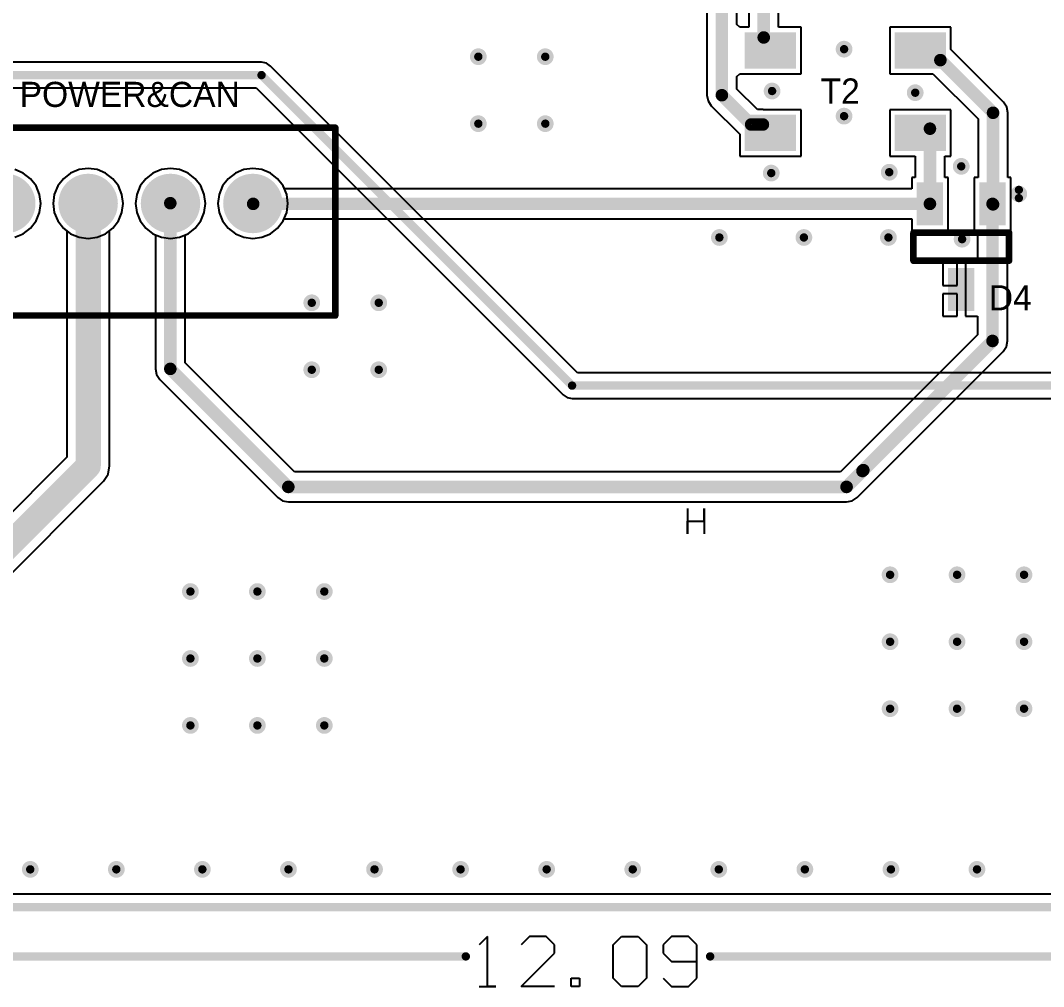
# Model space of a CAD drawing. Header units: millimetres. Extents: x 290 to 416, y 396 to 474.
# Drawn here: x 332.97 to 364.02, y 396.98 to 426.3 of the extents above; entities that cross this region are included whole.
import ezdxf

# ---------------------------------------------------------------- set-up
doc = ezdxf.new("R2010")
doc.units = ezdxf.units.MM
for name, color, linetype in [('BottomLayer', 5, 'Continuous'), ('BottomSolder', 6, 'Continuous'), ('KeepOutLayer', 6, 'Continuous'), ('MultiLayer', 9, 'Continuous'), ('PadHoleLayer', 156, 'Continuous'), ('TopLayer', 1, 'Continuous'), ('TopOverlay', 2, 'Continuous'), ('TopPaste', 8, 'Continuous'), ('TopSolder', 216, 'Continuous'), ('ViaHoleLayer', 16, 'Continuous')]:
    doc.layers.add(name, color=color, linetype=linetype)

# ---------------------------------------------------------------- blocks, each defined once
blk = doc.blocks.new('W_____4____41')
at = {"layer": 'BottomLayer', "const_width": 0.8}
for points in [[(-4.15, 0.55, 1), (-3.35, 0.55, 1)], [(-1.65, 0.55, 1), (-0.85, 0.55, 1)], [(0.85, 0.55, 1), (1.65, 0.55, 1)], [(3.35, 0.55, 1), (4.15, 0.55, 1)]]:
    blk.add_lwpolyline(points, format="xyb", close=True, dxfattribs=at)
at = {"layer": 'BottomSolder', "const_width": 0.902}
for points in [[(-4.201, 0.55, 1), (-3.299, 0.55, 1)], [(-1.701, 0.55, 1), (-0.799, 0.55, 1)], [(0.799, 0.55, 1), (1.701, 0.55, 1)], [(3.299, 0.55, 1), (4.201, 0.55, 1)]]:
    blk.add_lwpolyline(points, format="xyb", close=True, dxfattribs=at)
at = {"layer": 'MultiLayer', "const_width": 0.8}
for points in [[(-4.15, 0.55, 1), (-3.35, 0.55, 1)], [(-1.65, 0.55, 1), (-0.85, 0.55, 1)], [(0.85, 0.55, 1), (1.65, 0.55, 1)], [(3.35, 0.55, 1), (4.15, 0.55, 1)]]:
    blk.add_lwpolyline(points, format="xyb", close=True, dxfattribs=at)
at = {"layer": 'PadHoleLayer', "const_width": 0.5}
for points in [[(-4, 0.55, 1), (-3.5, 0.55, 1)], [(-1.5, 0.55, 1), (-1, 0.55, 1)], [(1, 0.55, 1), (1.5, 0.55, 1)], [(3.5, 0.55, 1), (4, 0.55, 1)]]:
    blk.add_lwpolyline(points, format="xyb", close=True, dxfattribs=at)
at = {"layer": 'TopLayer', "const_width": 0.8}
for points in [[(-4.15, 0.55, 1), (-3.35, 0.55, 1)], [(-1.65, 0.55, 1), (-0.85, 0.55, 1)], [(0.85, 0.55, 1), (1.65, 0.55, 1)], [(3.35, 0.55, 1), (4.15, 0.55, 1)]]:
    blk.add_lwpolyline(points, format="xyb", close=True, dxfattribs=at)
at = {"layer": 'TopOverlay', "const_width": 0.2}
for points in [[(-6.25, -2.85), (-6.25, 2.85)], [(-6.25, 2.85), (6.25, 2.85)], [(6.25, -2.85), (6.25, 2.85)], [(-6.25, -2.85), (6.25, -2.85)]]:
    blk.add_lwpolyline(points, dxfattribs=at)
at = {"layer": 'TopOverlay', "const_width": 0.1}
for points in [[(-6.3, 2.85, 1), (-6.2, 2.85, 1)], [(-6.3, 2.85, 1), (-6.2, 2.85, 1)], [(6.2, 2.85, 1), (6.3, 2.85, 1)], [(6.2, 2.85, 1), (6.3, 2.85, 1)], [(-6.3, -2.85, 1), (-6.2, -2.85, 1)], [(-6.3, -2.85, 1), (-6.2, -2.85, 1)], [(6.2, -2.85, 1), (6.3, -2.85, 1)], [(6.2, -2.85, 1), (6.3, -2.85, 1)]]:
    blk.add_lwpolyline(points, format="xyb", close=True, dxfattribs=at)
at = {"layer": 'TopSolder', "const_width": 0.902}
for points in [[(-4.201, 0.55, 1), (-3.299, 0.55, 1)], [(-1.701, 0.55, 1), (-0.799, 0.55, 1)], [(0.799, 0.55, 1), (1.701, 0.55, 1)], [(3.299, 0.55, 1), (4.201, 0.55, 1)]]:
    blk.add_lwpolyline(points, format="xyb", close=True, dxfattribs=at)
blk = doc.blocks.new('SOT23_43')
at = {"layer": 'TopLayer'}
for points in [[(-1.875, 0.701), (-0.775, 0.701), (-1.875, 1.301), (-0.775, 1.301)], [(0.725, -0.249), (1.825, -0.249), (0.725, 0.351), (1.825, 0.351)], [(-1.875, -1.199), (-0.775, -1.199), (-1.875, -0.599), (-0.775, -0.599)]]:
    blk.add_solid(points, dxfattribs=at)
at = {"layer": 'TopOverlay'}
for points, const_width in [([(-1.5, 1.801, 1), (-1.75, 1.801, 1)], 0.25), ([(-1.813, 1.801, 1), (-1.688, 1.801, 1)], 0.125), ([(-1.563, 1.801, 1), (-1.438, 1.801, 1)], 0.125), ([(-0.5, 1.501, 1), (-0.4, 1.501, 1)], 0.1), ([(-0.5, 1.501, 1), (-0.4, 1.501, 1)], 0.1), ([(0.35, 1.501, 1), (0.45, 1.501, 1)], 0.1), ([(0.35, 1.501, 1), (0.45, 1.501, 1)], 0.1), ([(-0.5, -1.399, 1), (-0.4, -1.399, 1)], 0.1), ([(-0.5, -1.399, 1), (-0.4, -1.399, 1)], 0.1), ([(0.35, -1.399, 1), (0.45, -1.399, 1)], 0.1), ([(0.35, -1.399, 1), (0.45, -1.399, 1)], 0.1)]:
    blk.add_lwpolyline(points, format="xyb", close=True, dxfattribs=dict(at, const_width=const_width))
at = {"layer": 'TopOverlay', "const_width": 0.2}
for points in [[(-0.45, -1.399), (-0.45, 1.501)], [(0.4, 1.501), (-0.45, 1.501)], [(0.4, -1.399), (0.4, 1.501)], [(0.4, -1.399), (-0.45, -1.399)]]:
    blk.add_lwpolyline(points, dxfattribs=at)
at = {"layer": 'TopPaste'}
for points in [[(-1.875, 0.701), (-0.775, 0.701), (-1.875, 1.301), (-0.775, 1.301)], [(0.725, -0.249), (1.825, -0.249), (0.725, 0.351), (1.825, 0.351)], [(-1.875, -1.199), (-0.775, -1.199), (-1.875, -0.599), (-0.775, -0.599)]]:
    blk.add_solid(points, dxfattribs=at)
at = {"layer": 'TopSolder'}
for points in [[(-1.977, 0.599), (-0.674, 0.599), (-1.977, 1.402), (-0.674, 1.402)], [(0.623, -0.351), (1.926, -0.351), (0.623, 0.452), (1.926, 0.452)], [(-1.977, -1.301), (-0.674, -1.301), (-1.977, -0.498), (-0.674, -0.498)]]:
    blk.add_solid(points, dxfattribs=at)
blk = doc.blocks.new('ACT45B_510_2P_46')
at = {"layer": 'TopLayer'}
for points in [[(-0.675, 2.05), (0.675, 2.05), (-0.675, 2.95), (0.675, 2.95)], [(3.875, 2.05), (5.225, 2.05), (3.875, 2.95), (5.225, 2.95)], [(-0.675, -0.45), (0.675, -0.45), (-0.675, 0.45), (0.675, 0.45)], [(3.875, -0.45), (5.225, -0.45), (3.875, 0.45), (5.225, 0.45)]]:
    blk.add_solid(points, dxfattribs=at)
at = {"layer": 'TopPaste'}
for points in [[(-0.675, 2.05), (0.675, 2.05), (-0.675, 2.95), (0.675, 2.95)], [(3.875, 2.05), (5.225, 2.05), (3.875, 2.95), (5.225, 2.95)], [(-0.675, -0.45), (0.675, -0.45), (-0.675, 0.45), (0.675, 0.45)], [(3.875, -0.45), (5.225, -0.45), (3.875, 0.45), (5.225, 0.45)]]:
    blk.add_solid(points, dxfattribs=at)
at = {"layer": 'TopSolder'}
for points in [[(-0.777, 1.948), (0.777, 1.948), (-0.777, 3.052), (0.777, 3.052)], [(3.773, 1.948), (5.327, 1.948), (3.773, 3.052), (5.327, 3.052)], [(-0.777, -0.552), (0.777, -0.552), (-0.777, 0.552), (0.777, 0.552)], [(3.773, -0.552), (5.327, -0.552), (3.773, 0.552), (5.327, 0.552)]]:
    blk.add_solid(points, dxfattribs=at)

msp = doc.modelspace()

# ---------------------------------------------------------------- linework, layer by layer
at = {"layer": 'BottomLayer'}
for p, q in [((340.284, 425.026), (330.234, 425.026)), ((340.432, 424.996), (340.284, 425.026)), ((340.558, 424.912), (340.432, 424.996)), ((349.868, 415.602), (340.558, 424.912)), ((330.073, 424.249), (340.123, 424.249)), ((340.123, 424.249), (349.433, 414.939)), ((333.052, 421.663), (332.796, 421.769)), ((333.272, 421.494), (333.052, 421.663)), ((334.489, 421.663), (334.269, 421.494)), ((334.745, 421.769), (334.489, 421.663)), ((335.021, 421.805), (334.745, 421.769)), ((335.296, 421.769), (335.021, 421.805)), ((335.552, 421.663), (335.296, 421.769)), ((335.772, 421.494), (335.552, 421.663)), ((336.989, 421.663), (336.769, 421.494)), ((337.245, 421.769), (336.989, 421.663)), ((337.521, 421.805), (337.245, 421.769)), ((337.796, 421.769), (337.521, 421.805)), ((338.052, 421.663), (337.796, 421.769)), ((338.272, 421.494), (338.052, 421.663)), ((339.489, 421.663), (339.269, 421.494)), ((339.745, 421.769), (339.489, 421.663)), ((340.021, 421.805), (339.745, 421.769)), ((340.296, 421.769), (340.021, 421.805)), ((340.552, 421.663), (340.296, 421.769)), ((340.772, 421.494), (340.552, 421.663)), ((333.441, 421.274), (333.272, 421.494)), ((334.269, 421.494), (334.1, 421.274)), ((335.941, 421.274), (335.772, 421.494)), ((336.769, 421.494), (336.6, 421.274)), ((338.441, 421.274), (338.272, 421.494)), ((339.269, 421.494), (339.1, 421.274)), ((340.941, 421.274), (340.772, 421.494)), ((333.547, 421.017), (333.441, 421.274)), ((333.584, 420.742), (333.547, 421.017)), ((333.994, 421.017), (333.958, 420.742)), ((334.1, 421.274), (333.994, 421.017)), ((336.047, 421.017), (335.941, 421.274)), ((336.084, 420.742), (336.047, 421.017)), ((336.494, 421.017), (336.458, 420.742)), ((336.6, 421.274), (336.494, 421.017)), ((338.547, 421.017), (338.441, 421.274)), ((338.584, 420.742), (338.547, 421.017)), ((338.994, 421.017), (338.958, 420.742)), ((339.1, 421.274), (338.994, 421.017)), ((341.047, 421.017), (340.941, 421.274)), ((341.084, 420.742), (341.047, 421.017)), ((333.547, 420.467), (333.584, 420.742)), ((333.958, 420.742), (333.994, 420.467)), ((336.047, 420.467), (336.084, 420.742)), ((336.458, 420.742), (336.494, 420.467)), ((338.547, 420.467), (338.584, 420.742)), ((338.958, 420.742), (338.994, 420.467)), ((341.047, 420.467), (341.084, 420.742)), ((333.441, 420.211), (333.547, 420.467)), ((333.994, 420.467), (334.1, 420.211)), ((335.941, 420.211), (336.047, 420.467)), ((336.494, 420.467), (336.6, 420.211)), ((338.441, 420.211), (338.547, 420.467)), ((338.994, 420.467), (339.1, 420.211)), ((340.941, 420.211), (341.047, 420.467)), ((333.272, 419.99), (333.441, 420.211)), ((334.1, 420.211), (334.269, 419.99)), ((335.772, 419.99), (335.941, 420.211)), ((336.6, 420.211), (336.769, 419.99)), ((338.272, 419.99), (338.441, 420.211)), ((339.1, 420.211), (339.269, 419.99)), ((340.772, 419.99), (340.941, 420.211)), ((332.796, 419.715), (333.052, 419.822)), ((333.052, 419.822), (333.272, 419.99)), ((334.269, 419.99), (334.489, 419.822)), ((334.489, 419.822), (334.745, 419.715)), ((335.296, 419.715), (335.552, 419.822)), ((335.552, 419.822), (335.772, 419.99)), ((336.769, 419.99), (336.989, 419.822)), ((336.989, 419.822), (337.245, 419.715)), ((337.796, 419.715), (338.052, 419.822)), ((338.052, 419.822), (338.272, 419.99)), ((339.269, 419.99), (339.489, 419.822)), ((339.489, 419.822), (339.745, 419.715)), ((340.296, 419.715), (340.552, 419.822)), ((340.552, 419.822), (340.772, 419.99)), ((334.745, 419.715), (335.021, 419.679)), ((335.021, 419.679), (335.296, 419.715)), ((337.245, 419.715), (337.521, 419.679)), ((337.521, 419.679), (337.796, 419.715)), ((339.745, 419.715), (340.021, 419.679)), ((340.021, 419.679), (340.296, 419.715)), ((376.038, 415.602), (349.868, 415.602)), ((349.433, 414.939), (349.559, 414.855)), ((349.559, 414.855), (349.707, 414.825)), ((349.707, 414.825), (376.199, 414.825)), ((388.315, 399.778), (295.011, 399.778))]:
    msp.add_line(p, q, dxfattribs=at)
for points, const_width in [([(357.835, 425.425, 1), (358.089, 425.425, 1)], 0.254), ([(346.735, 425.196, 1), (346.989, 425.196, 1)], 0.254), ([(348.767, 425.196, 1), (349.021, 425.196, 1)], 0.254), ([(340.22, 424.637, 1), (340.347, 424.637, 1)], 0.127), ([(340.22, 424.637, 1), (340.347, 424.637, 1)], 0.127), ([(355.651, 424.155, 1), (355.905, 424.155, 1)], 0.254), ([(359.994, 424.104, 1), (360.248, 424.104, 1)], 0.254), ([(357.835, 423.393, 1), (358.089, 423.393, 1)], 0.254), ([(346.735, 423.164, 1), (346.989, 423.164, 1)], 0.254), ([(348.767, 423.164, 1), (349.021, 423.164, 1)], 0.254), ([(361.391, 421.869, 1), (361.645, 421.869, 1)], 0.254), ([(355.625, 421.665, 1), (355.879, 421.665, 1)], 0.254), ([(359.207, 421.691, 1), (359.461, 421.691, 1)], 0.254), ([(354.051, 419.71, 1), (354.305, 419.71, 1)], 0.254), ([(356.616, 419.71, 1), (356.87, 419.71, 1)], 0.254), ([(359.181, 419.71, 1), (359.435, 419.71, 1)], 0.254), ([(361.417, 419.659, 1), (361.671, 419.659, 1)], 0.254), ([(341.681, 417.728, 1), (341.935, 417.728, 1)], 0.254), ([(343.713, 417.728, 1), (343.967, 417.728, 1)], 0.254), ([(341.681, 415.696, 1), (341.935, 415.696, 1)], 0.254), ([(343.713, 415.696, 1), (343.967, 415.696, 1)], 0.254), ([(349.644, 415.214, 1), (349.771, 415.214, 1)], 0.127), ([(349.644, 415.214, 1), (349.771, 415.214, 1)], 0.127), ([(359.232, 409.473, 1), (359.486, 409.473, 1)], 0.254), ([(361.264, 409.473, 1), (361.518, 409.473, 1)], 0.254), ([(363.296, 409.473, 1), (363.55, 409.473, 1)], 0.254), ([(337.998, 408.965, 1), (338.252, 408.965, 1)], 0.254), ([(340.03, 408.965, 1), (340.284, 408.965, 1)], 0.254), ([(342.062, 408.965, 1), (342.316, 408.965, 1)], 0.254), ([(359.232, 407.441, 1), (359.486, 407.441, 1)], 0.254), ([(361.264, 407.441, 1), (361.518, 407.441, 1)], 0.254), ([(363.296, 407.441, 1), (363.55, 407.441, 1)], 0.254), ([(337.998, 406.933, 1), (338.252, 406.933, 1)], 0.254), ([(340.03, 406.933, 1), (340.284, 406.933, 1)], 0.254), ([(342.062, 406.933, 1), (342.316, 406.933, 1)], 0.254), ([(359.232, 405.409, 1), (359.486, 405.409, 1)], 0.254), ([(361.264, 405.409, 1), (361.518, 405.409, 1)], 0.254), ([(363.296, 405.409, 1), (363.55, 405.409, 1)], 0.254), ([(337.998, 404.901, 1), (338.252, 404.901, 1)], 0.254), ([(340.03, 404.901, 1), (340.284, 404.901, 1)], 0.254), ([(342.062, 404.901, 1), (342.316, 404.901, 1)], 0.254), ([(333.138, 400.533, 1), (333.392, 400.533, 1)], 0.254), ([(335.75, 400.533, 1), (336.004, 400.533, 1)], 0.254), ([(338.362, 400.533, 1), (338.616, 400.533, 1)], 0.254), ([(340.974, 400.533, 1), (341.228, 400.533, 1)], 0.254), ([(343.586, 400.533, 1), (343.84, 400.533, 1)], 0.254), ([(346.198, 400.533, 1), (346.452, 400.533, 1)], 0.254), ([(348.81, 400.533, 1), (349.064, 400.533, 1)], 0.254), ([(351.422, 400.533, 1), (351.676, 400.533, 1)], 0.254), ([(354.034, 400.533, 1), (354.288, 400.533, 1)], 0.254), ([(356.646, 400.533, 1), (356.9, 400.533, 1)], 0.254), ([(359.258, 400.533, 1), (359.512, 400.533, 1)], 0.254), ([(361.869, 400.533, 1), (362.123, 400.533, 1)], 0.254)]:
    msp.add_lwpolyline(points, format="xyb", close=True, dxfattribs=dict(at, const_width=const_width))
at = {"layer": 'BottomLayer', "const_width": 0.254}
for points in [[(330.073, 424.637), (340.284, 424.637)], [(340.284, 424.637), (349.707, 415.214)], [(349.707, 415.214), (376.199, 415.214)]]:
    msp.add_lwpolyline(points, dxfattribs=at)
at = {"layer": 'KeepOutLayer', "const_width": 0.254}
msp.add_lwpolyline([(292.95, 399.39), (407.949, 399.39)], dxfattribs=at)
at = {"layer": 'MultiLayer', "const_width": 0.254}
for points in [[(357.835, 425.425, 1), (358.089, 425.425, 1)], [(346.735, 425.196, 1), (346.989, 425.196, 1)], [(348.767, 425.196, 1), (349.021, 425.196, 1)], [(355.651, 424.155, 1), (355.905, 424.155, 1)], [(359.994, 424.104, 1), (360.248, 424.104, 1)], [(357.835, 423.393, 1), (358.089, 423.393, 1)], [(346.735, 423.164, 1), (346.989, 423.164, 1)], [(348.767, 423.164, 1), (349.021, 423.164, 1)], [(361.391, 421.869, 1), (361.645, 421.869, 1)], [(355.625, 421.665, 1), (355.879, 421.665, 1)], [(359.207, 421.691, 1), (359.461, 421.691, 1)], [(354.051, 419.71, 1), (354.305, 419.71, 1)], [(356.616, 419.71, 1), (356.87, 419.71, 1)], [(359.181, 419.71, 1), (359.435, 419.71, 1)], [(361.417, 419.659, 1), (361.671, 419.659, 1)], [(341.681, 417.728, 1), (341.935, 417.728, 1)], [(343.713, 417.728, 1), (343.967, 417.728, 1)], [(341.681, 415.696, 1), (341.935, 415.696, 1)], [(343.713, 415.696, 1), (343.967, 415.696, 1)], [(359.232, 409.473, 1), (359.486, 409.473, 1)], [(361.264, 409.473, 1), (361.518, 409.473, 1)], [(363.296, 409.473, 1), (363.55, 409.473, 1)], [(337.998, 408.965, 1), (338.252, 408.965, 1)], [(340.03, 408.965, 1), (340.284, 408.965, 1)], [(342.062, 408.965, 1), (342.316, 408.965, 1)], [(359.232, 407.441, 1), (359.486, 407.441, 1)], [(361.264, 407.441, 1), (361.518, 407.441, 1)], [(363.296, 407.441, 1), (363.55, 407.441, 1)], [(337.998, 406.933, 1), (338.252, 406.933, 1)], [(340.03, 406.933, 1), (340.284, 406.933, 1)], [(342.062, 406.933, 1), (342.316, 406.933, 1)], [(359.232, 405.409, 1), (359.486, 405.409, 1)], [(361.264, 405.409, 1), (361.518, 405.409, 1)], [(363.296, 405.409, 1), (363.55, 405.409, 1)], [(337.998, 404.901, 1), (338.252, 404.901, 1)], [(340.03, 404.901, 1), (340.284, 404.901, 1)], [(342.062, 404.901, 1), (342.316, 404.901, 1)], [(333.138, 400.533, 1), (333.392, 400.533, 1)], [(335.75, 400.533, 1), (336.004, 400.533, 1)], [(338.362, 400.533, 1), (338.616, 400.533, 1)], [(340.974, 400.533, 1), (341.228, 400.533, 1)], [(343.586, 400.533, 1), (343.84, 400.533, 1)], [(346.198, 400.533, 1), (346.452, 400.533, 1)], [(348.81, 400.533, 1), (349.064, 400.533, 1)], [(351.422, 400.533, 1), (351.676, 400.533, 1)], [(354.034, 400.533, 1), (354.288, 400.533, 1)], [(356.646, 400.533, 1), (356.9, 400.533, 1)], [(359.258, 400.533, 1), (359.512, 400.533, 1)], [(361.869, 400.533, 1), (362.123, 400.533, 1)]]:
    msp.add_lwpolyline(points, format="xyb", close=True, dxfattribs=at)
at = {"layer": 'TopLayer'}
for p, q in [((353.801, 426.807), (353.801, 424.028)), ((354.707, 426.176), (354.707, 426.807)), ((355.071, 426.807), (355.071, 426.089)), ((355.977, 426.089), (355.977, 426.807)), ((354.798, 426.089), (354.707, 426.176)), ((354.834, 426.089), (354.798, 426.089)), ((355.071, 426.089), (354.834, 426.089)), ((356.656, 426.089), (355.977, 426.089)), ((356.656, 424.681), (356.656, 426.089)), ((361.206, 426.089), (359.348, 426.089)), ((359.348, 426.089), (359.348, 424.681)), ((361.206, 425.413), (361.206, 426.089)), ((362.804, 423.815), (361.206, 425.413)), ((354.707, 424.594), (354.798, 424.681)), ((354.707, 424.215), (354.707, 424.594)), ((354.798, 424.681), (354.834, 424.681)), ((354.834, 424.681), (356.656, 424.681)), ((359.348, 424.681), (360.656, 424.681)), ((360.656, 424.681), (362.03, 423.306)), ((355.331, 423.592), (354.707, 424.215)), ((353.801, 424.028), (353.835, 423.854)), ((353.835, 423.854), (353.933, 423.707)), ((362.902, 423.668), (362.804, 423.815)), ((362.804, 423.815), (362.804, 423.815)), ((353.933, 423.707), (354.798, 422.842)), ((355.498, 423.592), (355.331, 423.592)), ((355.515, 423.589), (355.498, 423.592)), ((356.656, 423.589), (355.515, 423.589)), ((356.656, 422.181), (356.656, 423.589)), ((361.206, 423.589), (359.348, 423.589)), ((359.348, 423.589), (359.348, 422.181)), ((361.206, 422.181), (361.206, 423.589)), ((362.937, 423.494), (362.902, 423.668)), ((362.03, 423.306), (362.03, 421.534)), ((362.937, 421.534), (362.937, 423.494)), ((362.937, 423.494), (362.937, 423.494)), ((354.798, 422.842), (354.798, 422.181)), ((354.798, 422.181), (356.656, 422.181)), ((359.348, 422.181), (360.115, 422.181)), ((360.115, 422.181), (360.115, 421.534)), ((361.021, 421.534), (361.021, 422.181)), ((361.021, 422.181), (361.206, 422.181)), ((333.052, 421.663), (332.796, 421.769)), ((333.272, 421.494), (333.052, 421.663)), ((334.489, 421.663), (334.269, 421.494)), ((334.745, 421.769), (334.489, 421.663)), ((335.021, 421.805), (334.745, 421.769)), ((335.296, 421.769), (335.021, 421.805)), ((335.552, 421.663), (335.296, 421.769)), ((335.772, 421.494), (335.552, 421.663)), ((336.989, 421.663), (336.769, 421.494)), ((337.245, 421.769), (336.989, 421.663)), ((337.521, 421.805), (337.245, 421.769)), ((337.796, 421.769), (337.521, 421.805)), ((338.052, 421.663), (337.796, 421.769)), ((338.272, 421.494), (338.052, 421.663)), ((339.489, 421.663), (339.269, 421.494)), ((339.745, 421.769), (339.489, 421.663)), ((340.021, 421.805), (339.745, 421.769)), ((340.296, 421.769), (340.021, 421.805)), ((340.552, 421.663), (340.296, 421.769)), ((340.772, 421.494), (340.552, 421.663)), ((333.441, 421.274), (333.272, 421.494)), ((334.269, 421.494), (334.1, 421.274)), ((335.941, 421.274), (335.772, 421.494)), ((336.769, 421.494), (336.6, 421.274)), ((338.441, 421.274), (338.272, 421.494)), ((339.269, 421.494), (339.1, 421.274)), ((340.941, 421.274), (340.772, 421.494)), ((360.115, 421.534), (360.014, 421.534)), ((360.014, 421.534), (360.014, 421.183)), ((361.122, 421.534), (361.021, 421.534)), ((361.122, 419.926), (361.122, 421.534)), ((362.03, 421.534), (361.914, 421.534)), ((361.914, 421.534), (361.914, 419.926)), ((363.022, 421.534), (362.937, 421.534)), ((363.022, 419.926), (363.022, 421.534)), ((333.547, 421.017), (333.441, 421.274)), ((333.584, 420.742), (333.547, 421.017)), ((333.994, 421.017), (333.958, 420.742)), ((334.1, 421.274), (333.994, 421.017)), ((336.047, 421.017), (335.941, 421.274)), ((336.084, 420.742), (336.047, 421.017)), ((336.494, 421.017), (336.458, 420.742)), ((336.6, 421.274), (336.494, 421.017)), ((338.547, 421.017), (338.441, 421.274)), ((338.584, 420.742), (338.547, 421.017)), ((338.994, 421.017), (338.958, 420.742)), ((339.1, 421.274), (338.994, 421.017)), ((340.979, 421.183), (340.941, 421.274)), ((360.014, 421.183), (340.979, 421.183)), ((333.547, 420.467), (333.584, 420.742)), ((333.958, 420.742), (333.994, 420.467)), ((336.047, 420.467), (336.084, 420.742)), ((336.458, 420.742), (336.494, 420.467)), ((338.547, 420.467), (338.584, 420.742)), ((338.958, 420.742), (338.994, 420.467)), ((333.441, 420.211), (333.547, 420.467)), ((333.994, 420.467), (334.1, 420.211)), ((335.941, 420.211), (336.047, 420.467)), ((336.494, 420.467), (336.6, 420.211)), ((338.441, 420.211), (338.547, 420.467)), ((338.994, 420.467), (339.1, 420.211)), ((333.272, 419.99), (333.441, 420.211)), ((334.1, 420.211), (334.269, 419.99)), ((335.772, 419.99), (335.941, 420.211)), ((336.6, 420.211), (336.769, 419.99)), ((338.272, 419.99), (338.441, 420.211)), ((339.1, 420.211), (339.269, 419.99)), ((340.772, 419.99), (340.941, 420.211)), ((340.941, 420.211), (340.969, 420.277)), ((340.969, 420.277), (360.014, 420.277)), ((360.014, 420.277), (360.014, 419.926)), ((332.796, 419.715), (333.052, 419.822)), ((333.052, 419.822), (333.272, 419.99)), ((334.269, 419.99), (334.379, 419.906)), ((334.379, 419.906), (334.379, 413.044)), ((335.673, 419.915), (335.772, 419.99)), ((335.673, 412.775), (335.673, 419.915)), ((336.769, 419.99), (336.989, 419.822)), ((336.989, 419.822), (337.062, 419.791)), ((337.062, 419.791), (337.062, 415.722)), ((337.968, 419.787), (338.052, 419.822)), ((337.968, 415.91), (337.968, 419.787)), ((338.052, 419.822), (338.272, 419.99)), ((339.269, 419.99), (339.489, 419.822)), ((339.489, 419.822), (339.745, 419.715)), ((340.296, 419.715), (340.552, 419.822)), ((340.552, 419.822), (340.772, 419.99)), ((360.014, 419.926), (361.122, 419.926)), ((361.914, 419.926), (362.015, 419.926)), ((362.015, 419.926), (362.015, 418.934)), ((362.921, 416.57), (362.921, 419.926)), ((362.921, 419.926), (363.022, 419.926)), ((339.745, 419.715), (340.021, 419.679)), ((340.021, 419.679), (340.296, 419.715)), ((361.391, 418.934), (360.964, 418.934)), ((360.964, 418.934), (360.964, 418.257)), ((361.391, 418.257), (361.391, 418.934)), ((362.015, 418.934), (361.645, 418.934)), ((361.645, 418.934), (361.645, 418.13)), ((360.964, 418.257), (361.391, 418.257)), ((361.391, 418.003), (360.964, 418.003)), ((360.964, 418.003), (360.964, 417.326)), ((361.391, 417.326), (361.391, 418.003)), ((361.645, 418.13), (361.645, 417.326)), ((360.964, 417.326), (361.391, 417.326)), ((361.645, 417.326), (362.015, 417.326)), ((362.015, 417.326), (362.015, 416.758)), ((362.015, 416.758), (358.201, 412.943)), ((362.789, 416.25), (362.887, 416.397)), ((362.887, 416.397), (362.921, 416.57)), ((362.921, 416.57), (362.921, 416.57)), ((358.841, 412.303), (362.789, 416.25)), ((362.789, 416.25), (362.789, 416.25)), ((341.284, 412.594), (337.968, 415.91)), ((337.062, 415.722), (337.096, 415.548)), ((337.096, 415.548), (337.195, 415.401)), ((337.195, 415.401), (340.776, 411.82)), ((334.379, 413.044), (331.532, 410.197)), ((335.624, 412.528), (335.673, 412.775)), ((358.201, 412.943), (357.851, 412.594)), ((358.201, 412.943), (358.201, 412.943)), ((335.484, 412.318), (335.624, 412.528)), ((357.851, 412.594), (341.284, 412.594)), ((332.258, 409.092), (335.484, 412.318)), ((358.359, 411.82), (358.841, 412.303)), ((358.841, 412.303), (358.841, 412.303)), ((340.776, 411.82), (340.923, 411.722)), ((340.923, 411.722), (341.097, 411.687)), ((358.038, 411.687), (358.212, 411.722)), ((358.212, 411.722), (358.359, 411.82)), ((341.097, 411.687), (358.038, 411.687)), ((388.315, 399.778), (295.011, 399.778))]:
    msp.add_line(p, q, dxfattribs=at)
for points, const_width in [([(354.254, 424.028), (354.254, 427.601)], 0.381), ([(355.524, 425.78), (355.524, 427.601)], 0.381), ([(360.885, 425.093), (362.483, 423.494)], 0.381), ([(354.254, 424.028), (355.143, 423.139)], 0.381), ([(362.483, 420.715), (362.483, 423.494)], 0.381), ([(355.143, 423.139), (355.498, 423.139)], 0.381), ([(360.568, 420.73), (360.568, 423.012)], 0.381), ([(335.026, 412.775), (335.026, 420.751)], 0.762), ([(337.515, 415.722), (337.515, 420.751)], 0.381), ([(340.03, 420.73), (360.568, 420.73)], 0.381), ([(362.468, 416.57), (362.468, 420.73)], 0.381), ([(362.468, 420.73), (362.483, 420.715)], 0.254), ([(358.521, 412.623), (362.468, 416.57)], 0.381), ([(337.515, 415.722), (341.097, 412.14)], 0.381), ([(331.8, 409.55), (335.026, 412.775)], 0.762), ([(358.038, 412.14), (358.546, 412.648)], 0.381), ([(341.097, 412.14), (358.038, 412.14)], 0.381)]:
    msp.add_lwpolyline(points, dxfattribs=dict(at, const_width=const_width))
for points, const_width in [([(355.429, 425.78, 1), (355.619, 425.78, 1)], 0.191), ([(357.835, 425.425, 1), (358.089, 425.425, 1)], 0.254), ([(346.735, 425.196, 1), (346.989, 425.196, 1)], 0.254), ([(348.767, 425.196, 1), (349.021, 425.196, 1)], 0.254), ([(360.79, 425.093, 1), (360.98, 425.093, 1)], 0.191), ([(354.159, 424.028, 1), (354.349, 424.028, 1)], 0.191), ([(354.159, 424.028, 1), (354.349, 424.028, 1)], 0.191), ([(355.651, 424.155, 1), (355.905, 424.155, 1)], 0.254), ([(359.994, 424.104, 1), (360.248, 424.104, 1)], 0.254), ([(357.835, 423.393, 1), (358.089, 423.393, 1)], 0.254), ([(362.388, 423.494, 1), (362.579, 423.494, 1)], 0.191), ([(362.388, 423.494, 1), (362.579, 423.494, 1)], 0.191), ([(346.735, 423.164, 1), (346.989, 423.164, 1)], 0.254), ([(348.767, 423.164, 1), (349.021, 423.164, 1)], 0.254), ([(355.048, 423.139, 1), (355.238, 423.139, 1)], 0.191), ([(355.048, 423.139, 1), (355.238, 423.139, 1)], 0.191), ([(355.403, 423.139, 1), (355.594, 423.139, 1)], 0.191), ([(360.473, 423.012, 1), (360.663, 423.012, 1)], 0.191), ([(361.391, 421.869, 1), (361.645, 421.869, 1)], 0.254), ([(355.625, 421.665, 1), (355.879, 421.665, 1)], 0.254), ([(359.207, 421.691, 1), (359.461, 421.691, 1)], 0.254), ([(334.836, 420.751, 1), (335.216, 420.751, 1)], 0.381), ([(337.42, 420.751, 1), (337.61, 420.751, 1)], 0.191), ([(339.935, 420.73, 1), (340.125, 420.73, 1)], 0.191), ([(360.473, 420.73, 1), (360.663, 420.73, 1)], 0.191), ([(360.473, 420.73, 1), (360.663, 420.73, 1)], 0.191), ([(362.373, 420.73, 1), (362.563, 420.73, 1)], 0.191), ([(362.388, 420.715, 1), (362.579, 420.715, 1)], 0.191), ([(362.405, 420.73, 1), (362.532, 420.73, 1)], 0.127), ([(362.42, 420.715, 1), (362.547, 420.715, 1)], 0.127), ([(354.051, 419.71, 1), (354.305, 419.71, 1)], 0.254), ([(356.616, 419.71, 1), (356.87, 419.71, 1)], 0.254), ([(359.181, 419.71, 1), (359.435, 419.71, 1)], 0.254), ([(361.417, 419.659, 1), (361.671, 419.659, 1)], 0.254), ([(341.681, 417.728, 1), (341.935, 417.728, 1)], 0.254), ([(343.713, 417.728, 1), (343.967, 417.728, 1)], 0.254), ([(362.373, 416.57, 1), (362.563, 416.57, 1)], 0.191), ([(362.373, 416.57, 1), (362.563, 416.57, 1)], 0.191), ([(337.42, 415.722, 1), (337.61, 415.722, 1)], 0.191), ([(337.42, 415.722, 1), (337.61, 415.722, 1)], 0.191), ([(341.681, 415.696, 1), (341.935, 415.696, 1)], 0.254), ([(343.713, 415.696, 1), (343.967, 415.696, 1)], 0.254), ([(334.836, 412.775, 1), (335.216, 412.775, 1)], 0.381), ([(334.836, 412.775, 1), (335.216, 412.775, 1)], 0.381), ([(358.426, 412.623, 1), (358.616, 412.623, 1)], 0.191), ([(358.451, 412.648, 1), (358.642, 412.648, 1)], 0.191), ([(341.001, 412.14, 1), (341.192, 412.14, 1)], 0.191), ([(341.001, 412.14, 1), (341.192, 412.14, 1)], 0.191), ([(357.943, 412.14, 1), (358.134, 412.14, 1)], 0.191), ([(357.943, 412.14, 1), (358.134, 412.14, 1)], 0.191), ([(359.232, 409.473, 1), (359.486, 409.473, 1)], 0.254), ([(361.264, 409.473, 1), (361.518, 409.473, 1)], 0.254), ([(363.296, 409.473, 1), (363.55, 409.473, 1)], 0.254), ([(337.998, 408.965, 1), (338.252, 408.965, 1)], 0.254), ([(340.03, 408.965, 1), (340.284, 408.965, 1)], 0.254), ([(342.062, 408.965, 1), (342.316, 408.965, 1)], 0.254), ([(359.232, 407.441, 1), (359.486, 407.441, 1)], 0.254), ([(361.264, 407.441, 1), (361.518, 407.441, 1)], 0.254), ([(363.296, 407.441, 1), (363.55, 407.441, 1)], 0.254), ([(337.998, 406.933, 1), (338.252, 406.933, 1)], 0.254), ([(340.03, 406.933, 1), (340.284, 406.933, 1)], 0.254), ([(342.062, 406.933, 1), (342.316, 406.933, 1)], 0.254), ([(359.232, 405.409, 1), (359.486, 405.409, 1)], 0.254), ([(361.264, 405.409, 1), (361.518, 405.409, 1)], 0.254), ([(363.296, 405.409, 1), (363.55, 405.409, 1)], 0.254), ([(337.998, 404.901, 1), (338.252, 404.901, 1)], 0.254), ([(340.03, 404.901, 1), (340.284, 404.901, 1)], 0.254), ([(342.062, 404.901, 1), (342.316, 404.901, 1)], 0.254), ([(333.138, 400.533, 1), (333.392, 400.533, 1)], 0.254), ([(335.75, 400.533, 1), (336.004, 400.533, 1)], 0.254), ([(338.362, 400.533, 1), (338.616, 400.533, 1)], 0.254), ([(340.974, 400.533, 1), (341.228, 400.533, 1)], 0.254), ([(343.586, 400.533, 1), (343.84, 400.533, 1)], 0.254), ([(346.198, 400.533, 1), (346.452, 400.533, 1)], 0.254), ([(348.81, 400.533, 1), (349.064, 400.533, 1)], 0.254), ([(351.422, 400.533, 1), (351.676, 400.533, 1)], 0.254), ([(354.034, 400.533, 1), (354.288, 400.533, 1)], 0.254), ([(356.646, 400.533, 1), (356.9, 400.533, 1)], 0.254), ([(359.258, 400.533, 1), (359.512, 400.533, 1)], 0.254), ([(361.869, 400.533, 1), (362.123, 400.533, 1)], 0.254)]:
    msp.add_lwpolyline(points, format="xyb", close=True, dxfattribs=dict(at, const_width=const_width))
at = {"layer": 'TopOverlay'}
for p, q in [((353.212, 411.48), (353.212, 410.718)), ((353.72, 411.099), (353.72, 411.48)), ((353.72, 411.48), (353.72, 410.718)), ((353.212, 410.718), (353.212, 411.099)), ((353.212, 411.099), (353.72, 411.099)), ((347.143, 398.5), (346.889, 398.246)), ((347.143, 396.977), (347.143, 398.5)), ((348.412, 398.5), (348.158, 398.246)), ((348.92, 398.5), (348.412, 398.5)), ((349.174, 398.246), (348.92, 398.5)), ((350.952, 398.246), (351.205, 398.5)), ((351.205, 398.5), (351.713, 398.5)), ((351.713, 398.5), (351.967, 398.246)), ((352.729, 398.5), (352.475, 398.246)), ((353.237, 398.5), (352.729, 398.5)), ((353.491, 398.246), (353.237, 398.5)), ((349.174, 397.993), (349.174, 398.246)), ((350.952, 397.231), (350.952, 398.246)), ((351.967, 398.246), (351.967, 397.231)), ((352.475, 398.246), (352.475, 397.993)), ((353.491, 397.231), (353.491, 398.246)), ((348.158, 396.977), (349.174, 397.993)), ((352.475, 397.993), (352.729, 397.739)), ((352.729, 397.739), (353.491, 397.739)), ((349.682, 396.977), (349.682, 397.231)), ((349.682, 397.231), (349.936, 397.231)), ((349.936, 397.231), (349.936, 396.977)), ((351.205, 396.977), (350.952, 397.231)), ((351.967, 397.231), (351.713, 396.977)), ((352.475, 397.231), (352.729, 396.977)), ((353.237, 396.977), (353.491, 397.231)), ((346.889, 396.977), (347.397, 396.977)), ((347.397, 396.977), (347.143, 396.977)), ((349.174, 396.977), (348.158, 396.977)), ((349.936, 396.977), (349.682, 396.977)), ((351.713, 396.977), (351.205, 396.977)), ((352.729, 396.977), (353.237, 396.977))]:
    msp.add_line(p, q, dxfattribs=at)
at = {"layer": 'TopOverlay', "const_width": 0.254}
for points in [[(290.144, 397.891), (346.482, 397.891)], [(353.897, 397.891), (411.048, 397.891)]]:
    msp.add_lwpolyline(points, dxfattribs=at)
at = {"layer": 'TopOverlay', "const_width": 0.127}
for points in [[(346.419, 397.891, 1), (346.546, 397.891, 1)], [(353.834, 397.891, 1), (353.961, 397.891, 1)]]:
    msp.add_lwpolyline(points, format="xyb", close=True, dxfattribs=at)
at = {"layer": 'ViaHoleLayer', "const_width": 0.127}
for points in [[(357.899, 425.425, 1), (358.026, 425.425, 1)], [(346.799, 425.196, 1), (346.926, 425.196, 1)], [(348.831, 425.196, 1), (348.958, 425.196, 1)], [(355.714, 424.155, 1), (355.841, 424.155, 1)], [(360.058, 424.104, 1), (360.185, 424.104, 1)], [(357.899, 423.393, 1), (358.026, 423.393, 1)], [(346.799, 423.164, 1), (346.926, 423.164, 1)], [(348.831, 423.164, 1), (348.958, 423.164, 1)], [(361.455, 421.869, 1), (361.582, 421.869, 1)], [(355.689, 421.665, 1), (355.816, 421.665, 1)], [(359.27, 421.691, 1), (359.397, 421.691, 1)], [(354.114, 419.71, 1), (354.241, 419.71, 1)], [(356.68, 419.71, 1), (356.807, 419.71, 1)], [(359.245, 419.71, 1), (359.372, 419.71, 1)], [(361.48, 419.659, 1), (361.607, 419.659, 1)], [(341.744, 417.728, 1), (341.871, 417.728, 1)], [(343.776, 417.728, 1), (343.903, 417.728, 1)], [(341.744, 415.696, 1), (341.871, 415.696, 1)], [(343.776, 415.696, 1), (343.903, 415.696, 1)], [(359.296, 409.473, 1), (359.423, 409.473, 1)], [(361.328, 409.473, 1), (361.455, 409.473, 1)], [(363.36, 409.473, 1), (363.487, 409.473, 1)], [(338.061, 408.965, 1), (338.188, 408.965, 1)], [(340.093, 408.965, 1), (340.22, 408.965, 1)], [(342.125, 408.965, 1), (342.252, 408.965, 1)], [(359.296, 407.441, 1), (359.423, 407.441, 1)], [(361.328, 407.441, 1), (361.455, 407.441, 1)], [(363.36, 407.441, 1), (363.487, 407.441, 1)], [(338.061, 406.933, 1), (338.188, 406.933, 1)], [(340.093, 406.933, 1), (340.22, 406.933, 1)], [(342.125, 406.933, 1), (342.252, 406.933, 1)], [(359.296, 405.409, 1), (359.423, 405.409, 1)], [(361.328, 405.409, 1), (361.455, 405.409, 1)], [(363.36, 405.409, 1), (363.487, 405.409, 1)], [(338.061, 404.901, 1), (338.188, 404.901, 1)], [(340.093, 404.901, 1), (340.22, 404.901, 1)], [(342.125, 404.901, 1), (342.252, 404.901, 1)], [(333.201, 400.533, 1), (333.328, 400.533, 1)], [(335.813, 400.533, 1), (335.94, 400.533, 1)], [(338.425, 400.533, 1), (338.552, 400.533, 1)], [(341.037, 400.533, 1), (341.164, 400.533, 1)], [(343.649, 400.533, 1), (343.776, 400.533, 1)], [(346.261, 400.533, 1), (346.388, 400.533, 1)], [(348.873, 400.533, 1), (349, 400.533, 1)], [(351.485, 400.533, 1), (351.612, 400.533, 1)], [(354.097, 400.533, 1), (354.224, 400.533, 1)], [(356.709, 400.533, 1), (356.836, 400.533, 1)], [(359.321, 400.533, 1), (359.448, 400.533, 1)], [(361.933, 400.533, 1), (362.06, 400.533, 1)]]:
    msp.add_lwpolyline(points, format="xyb", close=True, dxfattribs=at)

# ---------------------------------------------------------------- block references
for name, p, rotation in [('ACT45B_510_2P_46', (355.727, 422.885), 360), ('W_____4____41', (336.271, 420.192), 360), ('SOT23_43', (361.467, 419.405), 270)]:
    msp.add_blockref(name, p, dxfattribs=dict(rotation=rotation))

# ---------------------------------------------------------------- texts
at = {"layer": 'TopOverlay'}
for s, p in [('POWER&CAN', (332.943, 423.672)), ('T2', (357.251, 423.774)), ('D4', (362.356, 417.5))]:
    msp.add_text(s, height=0.762, dxfattribs=at).set_placement(p)

doc.saveas('drawing.dxf')
